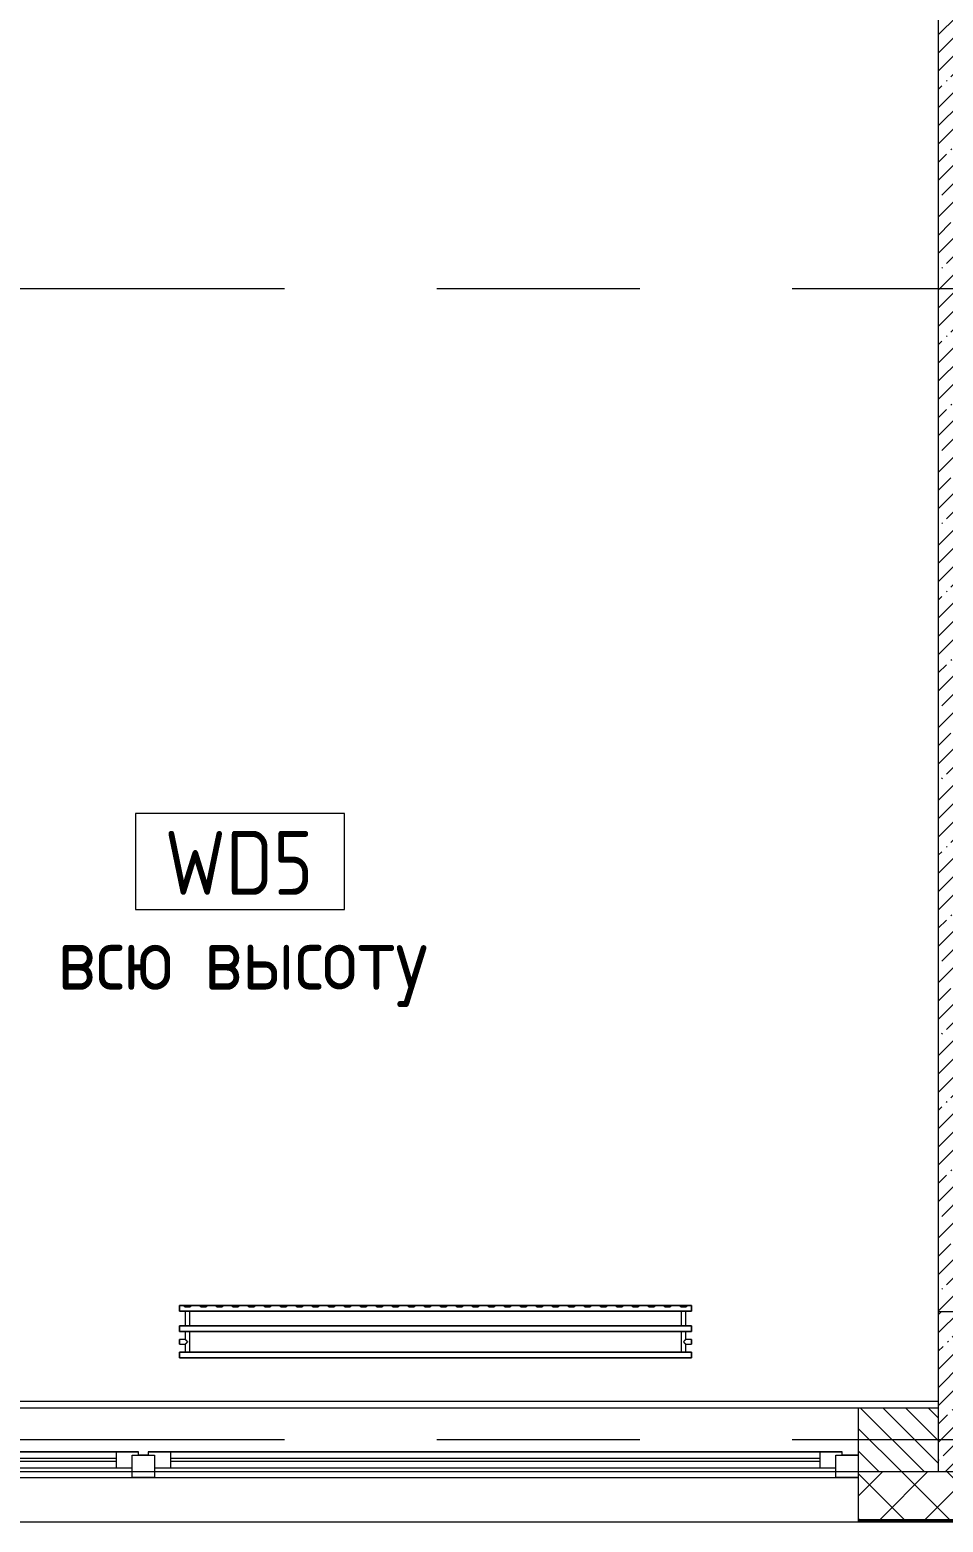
# Model space of a CAD drawing. Header units: millimetres. Extents: x 35143 to 244272, y -8553 to 29000.
# Drawn here: x 62571 to 65425, y -258 to 4409 of the extents above; entities that cross this region are included whole.
import ezdxf

# ---------------------------------------------------------------- set-up
doc = ezdxf.new("R2010")
doc.units = ezdxf.units.MM
doc.linetypes.add('Осевая', pattern=[3175, 635, -476.25, 1587.5, -476.25])
for name, color, linetype, lineweight in [('A-GLAZ', 7, 'Continuous', 9), ('A-WALL', 7, 'Continuous', 9), ('A-WALL-1', 7, 'Continuous', 13), ('A-WALL-IDEN', 7, 'Continuous', 9), ('I-WALL', 7, 'Continuous', 9), ('S-COLS', 7, 'Continuous', 9), ('Оси-2', 7, 'Осевая', 9)]:
    doc.layers.add(name, color=color, linetype=linetype, lineweight=lineweight)
doc.layers.add('M-EQPM-1', color=7, linetype='Continuous', lineweight=9, true_color=0xaaaaaa)
doc.styles.add('GOST Common_1', font='GOST_Common.ttf', dxfattribs={"width": 0.9, "height": 200})

# ---------------------------------------------------------------- blocks, each defined once
blk = doc.blocks.new('BSC_Колонна _Прямоугольная - 500х500-V10-План монтажа стен и перегородок 2 этажа в осях 12-23')
at = {"layer": 'S-COLS'}
h = blk.add_hatch(dxfattribs=at)
h.set_pattern_fill('FP_11', color=256, style=0, pattern_type=2)
h.set_pattern_definition([(45, (-65660, -150), (-57.02463, 57.02463), []), (45, (-65602.975, -150), (-57.02463, 57.02463), [100.806, -20.161, 3.353, -16.808])])
h.paths.add_polyline_path([(-250, -250), (250, -250), (250, 250), (-250, 250), (-250, 184.5)])
for p, q in [((250, 250), (-250, 250)), ((-250, 250), (-250, -250)), ((250, -250), (250, 250)), ((-250, -250), (250, -250))]:
    blk.add_line(p, q, dxfattribs=at)
blk = doc.blocks.new('120_Окно_СКБ_2Ст - 120_Окно_СКБ_2Ст 3100х2500 _мал_створка слева_-22446080-План монтажа стен и перегородок 2 этажа в осях 12-23')
at = {"layer": 'A-GLAZ'}
for p, q in [((-1550, -127), (-1550, -57)), ((-1550, -57), (-1480, -57)), ((1550, -57), (-1550, -57)), ((-1480, -57), (-1480, -127)), ((650, -87), (-1480, -87)), ((-1480, -87), (-1480, -127)), ((-1430, -137), (-1430, -87)), ((600, -137), (600, -87)), ((650, -127), (650, -57)), ((650, -57), (720, -57)), ((650, -127), (650, -87)), ((720, -57), (720, -127)), ((1480, -87), (720, -87)), ((720, -87), (720, -127)), ((770, -137), (770, -87)), ((1430, -137), (1430, -87)), ((1480, -127), (1480, -57)), ((1480, -57), (1550, -57)), ((1480, -127), (1480, -87)), ((1550, -57), (1550, -127)), ((-1480, -127), (-1550, -127)), ((-1550, -127), (-1500, -127)), ((-1480, -127), (-1500, -127)), ((-1500, -127), (-1500, -137)), ((-1500, -137), (670, -137)), ((670, -137), (-1500, -137)), ((-1430, -107), (600, -107)), ((600, -117), (-1430, -117)), ((720, -127), (650, -127)), ((670, -127), (650, -127)), ((670, -127), (700, -127)), ((670, -137), (670, -127)), ((720, -127), (700, -127)), ((700, -127), (700, -137)), ((700, -137), (1500, -137)), ((1500, -137), (700, -137)), ((770, -107), (1430, -107)), ((1430, -117), (770, -117)), ((1550, -127), (1480, -127)), ((1500, -127), (1480, -127)), ((1500, -127), (1550, -127)), ((1500, -137), (1500, -127))]:
    blk.add_line(p, q, dxfattribs=at)
blk = doc.blocks.new('radiator_prado_classic_z_tip_30_po exemplyaru - Classic Z Тип 30-500-V60-План монтажа стен и перегородок 2 этажа в осях 12-23')
at = {"layer": 'M-EQPM-1'}
for p, q in [((0, 228), (0, 210)), ((1600, 228), (0, 228)), ((0, 210), (0, 228)), ((0, 228), (12.5, 228)), ((0, 210), (1600, 210)), ((17.5, 210), (0, 210)), ((12.5, 228), (37.5, 228)), ((37.5, 228), (12.5, 228)), ((12.5, 228), (37.5, 228)), ((12.5, 228), (17.5, 223)), ((12.5, 228), (17.5, 223)), ((32.5, 223), (17.5, 223)), ((17.5, 223), (32.5, 223)), ((17.5, 210), (17.5, 164)), ((17.5, 210), (17.5, 164)), ((19.7, 210), (17.5, 210)), ((17.5, 210), (30.3, 210)), ((18.5, 210), (17.5, 210)), ((17.5, 210), (32.5, 210)), ((19.7, 210), (18.5, 210)), ((31.5, 210), (18.5, 210)), ((21.2, 210), (19.7, 210)), ((32.5, 210), (19.7, 210)), ((32.5, 210), (21.2, 210)), ((30.3, 210), (31.5, 210)), ((31.5, 210), (32.5, 210)), ((32.5, 223), (37.5, 228)), ((37.5, 228), (32.5, 223)), ((32.5, 164), (32.5, 210)), ((32.5, 164), (32.5, 210)), ((1567.5, 210), (32.5, 210)), ((37.5, 228), (62.5, 228)), ((62.5, 228), (87.5, 228)), ((87.5, 228), (62.5, 228)), ((62.5, 228), (87.5, 228)), ((62.5, 228), (67.5, 223)), ((62.5, 228), (67.5, 223)), ((82.5, 223), (67.5, 223)), ((67.5, 223), (82.5, 223)), ((82.5, 223), (87.5, 228)), ((87.5, 228), (82.5, 223)), ((87.5, 228), (112.5, 228)), ((112.5, 228), (137.5, 228)), ((137.5, 228), (112.5, 228)), ((112.5, 228), (137.5, 228)), ((112.5, 228), (117.5, 223)), ((112.5, 228), (117.5, 223)), ((132.5, 223), (117.5, 223)), ((117.5, 223), (132.5, 223)), ((132.5, 223), (137.5, 228)), ((137.5, 228), (132.5, 223)), ((137.5, 228), (162.5, 228)), ((162.5, 228), (187.5, 228)), ((187.5, 228), (162.5, 228)), ((162.5, 228), (187.5, 228)), ((162.5, 228), (167.5, 223)), ((162.5, 228), (167.5, 223)), ((182.5, 223), (167.5, 223)), ((167.5, 223), (182.5, 223)), ((182.5, 223), (187.5, 228)), ((187.5, 228), (182.5, 223)), ((187.5, 228), (212.5, 228)), ((212.5, 228), (237.5, 228)), ((237.5, 228), (212.5, 228)), ((212.5, 228), (237.5, 228)), ((212.5, 228), (217.5, 223)), ((212.5, 228), (217.5, 223)), ((232.5, 223), (217.5, 223)), ((217.5, 223), (232.5, 223)), ((232.5, 223), (237.5, 228)), ((237.5, 228), (232.5, 223)), ((237.5, 228), (262.5, 228)), ((262.5, 228), (287.5, 228)), ((287.5, 228), (262.5, 228)), ((262.5, 228), (287.5, 228)), ((262.5, 228), (267.5, 223)), ((262.5, 228), (267.5, 223)), ((282.5, 223), (267.5, 223)), ((267.5, 223), (282.5, 223)), ((282.5, 223), (287.5, 228)), ((287.5, 228), (282.5, 223)), ((287.5, 228), (312.5, 228)), ((312.5, 228), (337.5, 228)), ((337.5, 228), (312.5, 228)), ((312.5, 228), (337.5, 228)), ((312.5, 228), (317.5, 223)), ((312.5, 228), (317.5, 223)), ((332.5, 223), (317.5, 223)), ((317.5, 223), (332.5, 223)), ((332.5, 223), (337.5, 228)), ((337.5, 228), (332.5, 223)), ((337.5, 228), (362.5, 228)), ((362.5, 228), (387.5, 228)), ((387.5, 228), (362.5, 228)), ((362.5, 228), (387.5, 228)), ((362.5, 228), (367.5, 223)), ((362.5, 228), (367.5, 223)), ((382.5, 223), (367.5, 223)), ((367.5, 223), (382.5, 223)), ((382.5, 223), (387.5, 228)), ((387.5, 228), (382.5, 223)), ((387.5, 228), (412.5, 228)), ((412.5, 228), (437.5, 228)), ((437.5, 228), (412.5, 228)), ((412.5, 228), (437.5, 228)), ((412.5, 228), (417.5, 223)), ((412.5, 228), (417.5, 223)), ((432.5, 223), (417.5, 223)), ((417.5, 223), (432.5, 223)), ((432.5, 223), (437.5, 228)), ((437.5, 228), (432.5, 223)), ((437.5, 228), (462.5, 228)), ((462.5, 228), (487.5, 228)), ((487.5, 228), (462.5, 228)), ((462.5, 228), (487.5, 228)), ((462.5, 228), (467.5, 223)), ((462.5, 228), (467.5, 223)), ((482.5, 223), (467.5, 223)), ((467.5, 223), (482.5, 223)), ((482.5, 223), (487.5, 228)), ((487.5, 228), (482.5, 223)), ((487.5, 228), (512.5, 228)), ((512.5, 228), (537.5, 228)), ((537.5, 228), (512.5, 228)), ((512.5, 228), (537.5, 228)), ((512.5, 228), (517.5, 223)), ((512.5, 228), (517.5, 223)), ((532.5, 223), (517.5, 223)), ((517.5, 223), (532.5, 223)), ((532.5, 223), (537.5, 228)), ((537.5, 228), (532.5, 223)), ((537.5, 228), (562.5, 228)), ((562.5, 228), (587.5, 228)), ((587.5, 228), (562.5, 228)), ((562.5, 228), (587.5, 228)), ((562.5, 228), (567.5, 223)), ((562.5, 228), (567.5, 223)), ((582.5, 223), (567.5, 223)), ((567.5, 223), (582.5, 223)), ((582.5, 223), (587.5, 228)), ((587.5, 228), (582.5, 223)), ((587.5, 228), (612.5, 228)), ((612.5, 228), (637.5, 228)), ((637.5, 228), (612.5, 228)), ((612.5, 228), (637.5, 228)), ((612.5, 228), (617.5, 223)), ((612.5, 228), (617.5, 223)), ((632.5, 223), (617.5, 223)), ((617.5, 223), (632.5, 223)), ((632.5, 223), (637.5, 228)), ((637.5, 228), (632.5, 223)), ((637.5, 228), (662.5, 228)), ((662.5, 228), (687.5, 228)), ((687.5, 228), (662.5, 228)), ((662.5, 228), (687.5, 228)), ((662.5, 228), (667.5, 223)), ((662.5, 228), (667.5, 223)), ((682.5, 223), (667.5, 223)), ((667.5, 223), (682.5, 223)), ((682.5, 223), (687.5, 228)), ((687.5, 228), (682.5, 223)), ((687.5, 228), (712.5, 228)), ((712.5, 228), (737.5, 228)), ((737.5, 228), (712.5, 228)), ((712.5, 228), (737.5, 228)), ((712.5, 228), (717.5, 223)), ((712.5, 228), (717.5, 223)), ((732.5, 223), (717.5, 223)), ((717.5, 223), (732.5, 223)), ((732.5, 223), (737.5, 228)), ((737.5, 228), (732.5, 223)), ((737.5, 228), (762.5, 228)), ((762.5, 228), (787.5, 228)), ((787.5, 228), (762.5, 228)), ((762.5, 228), (787.5, 228)), ((762.5, 228), (767.5, 223)), ((762.5, 228), (767.5, 223)), ((782.5, 223), (767.5, 223)), ((767.5, 223), (782.5, 223)), ((782.5, 223), (787.5, 228)), ((787.5, 228), (782.5, 223)), ((787.5, 228), (812.5, 228)), ((812.5, 228), (837.5, 228)), ((837.5, 228), (812.5, 228)), ((812.5, 228), (837.5, 228)), ((812.5, 228), (817.5, 223)), ((812.5, 228), (817.5, 223)), ((832.5, 223), (817.5, 223)), ((817.5, 223), (832.5, 223)), ((832.5, 223), (837.5, 228)), ((837.5, 228), (832.5, 223)), ((837.5, 228), (862.5, 228)), ((862.5, 228), (887.5, 228)), ((887.5, 228), (862.5, 228)), ((862.5, 228), (887.5, 228)), ((862.5, 228), (867.5, 223)), ((862.5, 228), (867.5, 223)), ((882.5, 223), (867.5, 223)), ((867.5, 223), (882.5, 223)), ((882.5, 223), (887.5, 228)), ((887.5, 228), (882.5, 223)), ((887.5, 228), (912.5, 228)), ((912.5, 228), (937.5, 228)), ((937.5, 228), (912.5, 228)), ((912.5, 228), (937.5, 228)), ((912.5, 228), (917.5, 223)), ((912.5, 228), (917.5, 223)), ((932.5, 223), (917.5, 223)), ((917.5, 223), (932.5, 223)), ((932.5, 223), (937.5, 228)), ((937.5, 228), (932.5, 223)), ((937.5, 228), (962.5, 228)), ((962.5, 228), (987.5, 228)), ((987.5, 228), (962.5, 228)), ((962.5, 228), (987.5, 228)), ((962.5, 228), (967.5, 223)), ((962.5, 228), (967.5, 223)), ((982.5, 223), (967.5, 223)), ((967.5, 223), (982.5, 223)), ((982.5, 223), (987.5, 228)), ((987.5, 228), (982.5, 223)), ((987.5, 228), (1012.5, 228)), ((1012.5, 228), (1037.5, 228)), ((1037.5, 228), (1012.5, 228)), ((1012.5, 228), (1037.5, 228)), ((1012.5, 228), (1017.5, 223)), ((1012.5, 228), (1017.5, 223)), ((1032.5, 223), (1017.5, 223)), ((1017.5, 223), (1032.5, 223)), ((1032.5, 223), (1037.5, 228)), ((1037.5, 228), (1032.5, 223)), ((1037.5, 228), (1062.5, 228)), ((1062.5, 228), (1087.5, 228)), ((1087.5, 228), (1062.5, 228)), ((1062.5, 228), (1087.5, 228)), ((1062.5, 228), (1067.5, 223)), ((1062.5, 228), (1067.5, 223)), ((1082.5, 223), (1067.5, 223)), ((1067.5, 223), (1082.5, 223)), ((1082.5, 223), (1087.5, 228)), ((1087.5, 228), (1082.5, 223)), ((1087.5, 228), (1112.5, 228)), ((1112.5, 228), (1137.5, 228)), ((1137.5, 228), (1112.5, 228)), ((1112.5, 228), (1137.5, 228)), ((1112.5, 228), (1117.5, 223)), ((1112.5, 228), (1117.5, 223)), ((1132.5, 223), (1117.5, 223)), ((1117.5, 223), (1132.5, 223)), ((1132.5, 223), (1137.5, 228)), ((1137.5, 228), (1132.5, 223)), ((1137.5, 228), (1162.5, 228)), ((1162.5, 228), (1187.5, 228)), ((1187.5, 228), (1162.5, 228)), ((1162.5, 228), (1187.5, 228)), ((1162.5, 228), (1167.5, 223)), ((1162.5, 228), (1167.5, 223)), ((1182.5, 223), (1167.5, 223)), ((1167.5, 223), (1182.5, 223)), ((1182.5, 223), (1187.5, 228)), ((1187.5, 228), (1182.5, 223)), ((1187.5, 228), (1212.5, 228)), ((1212.5, 228), (1237.5, 228)), ((1237.5, 228), (1212.5, 228)), ((1212.5, 228), (1237.5, 228)), ((1212.5, 228), (1217.5, 223)), ((1212.5, 228), (1217.5, 223)), ((1232.5, 223), (1217.5, 223)), ((1217.5, 223), (1232.5, 223)), ((1232.5, 223), (1237.5, 228)), ((1237.5, 228), (1232.5, 223)), ((1237.5, 228), (1262.5, 228)), ((1262.5, 228), (1287.5, 228)), ((1287.5, 228), (1262.5, 228)), ((1262.5, 228), (1287.5, 228)), ((1262.5, 228), (1267.5, 223)), ((1262.5, 228), (1267.5, 223)), ((1282.5, 223), (1267.5, 223)), ((1267.5, 223), (1282.5, 223)), ((1282.5, 223), (1287.5, 228)), ((1287.5, 228), (1282.5, 223)), ((1287.5, 228), (1312.5, 228)), ((1312.5, 228), (1337.5, 228)), ((1337.5, 228), (1312.5, 228)), ((1312.5, 228), (1337.5, 228)), ((1312.5, 228), (1317.5, 223)), ((1312.5, 228), (1317.5, 223)), ((1332.5, 223), (1317.5, 223)), ((1317.5, 223), (1332.5, 223)), ((1332.5, 223), (1337.5, 228)), ((1337.5, 228), (1332.5, 223)), ((1337.5, 228), (1362.5, 228)), ((1362.5, 228), (1387.5, 228)), ((1387.5, 228), (1362.5, 228)), ((1362.5, 228), (1387.5, 228)), ((1362.5, 228), (1367.5, 223)), ((1362.5, 228), (1367.5, 223)), ((1382.5, 223), (1367.5, 223)), ((1367.5, 223), (1382.5, 223)), ((1382.5, 223), (1387.5, 228)), ((1387.5, 228), (1382.5, 223)), ((1387.5, 228), (1412.5, 228)), ((1412.5, 228), (1437.5, 228)), ((1437.5, 228), (1412.5, 228)), ((1412.5, 228), (1437.5, 228)), ((1412.5, 228), (1417.5, 223)), ((1412.5, 228), (1417.5, 223)), ((1432.5, 223), (1417.5, 223)), ((1417.5, 223), (1432.5, 223)), ((1432.5, 223), (1437.5, 228)), ((1437.5, 228), (1432.5, 223)), ((1437.5, 228), (1462.5, 228)), ((1462.5, 228), (1487.5, 228)), ((1487.5, 228), (1462.5, 228)), ((1462.5, 228), (1487.5, 228)), ((1462.5, 228), (1467.5, 223)), ((1462.5, 228), (1467.5, 223)), ((1482.5, 223), (1467.5, 223)), ((1467.5, 223), (1482.5, 223)), ((1482.5, 223), (1487.5, 228)), ((1487.5, 228), (1482.5, 223)), ((1488.6, 228), (1512.5, 228)), ((1512.5, 228), (1537.5, 228)), ((1537.5, 228), (1512.5, 228)), ((1512.5, 228), (1537.5, 228)), ((1512.5, 228), (1517.5, 223)), ((1512.5, 228), (1517.5, 223)), ((1532.5, 223), (1517.5, 223)), ((1517.5, 223), (1532.5, 223)), ((1532.5, 223), (1537.5, 228)), ((1537.5, 228), (1532.5, 223)), ((1537.5, 228), (1562.5, 228)), ((1562.5, 228), (1587.5, 228)), ((1587.5, 228), (1562.5, 228)), ((1562.5, 228), (1587.5, 228)), ((1562.5, 228), (1567.5, 223)), ((1562.5, 228), (1567.5, 223)), ((1582.5, 223), (1567.5, 223)), ((1567.5, 223), (1582.5, 223)), ((1567.5, 210), (1567.5, 164)), ((1567.5, 210), (1567.5, 164)), ((1582.5, 210), (1567.5, 210)), ((1567.5, 210), (1582.5, 210)), ((1582.5, 210), (1567.5, 210)), ((1567.5, 210), (1582.5, 210)), ((1581.5, 210), (1568.5, 210)), ((1582.5, 223), (1587.5, 228)), ((1587.5, 228), (1582.5, 223)), ((1582.5, 164), (1582.5, 210)), ((1582.5, 164), (1582.5, 210)), ((1600, 210), (1582.5, 210)), ((1587.5, 228), (1600, 228)), ((1600, 210), (1600, 228)), ((1600, 228), (1600, 210)), ((1600, 164), (0, 164)), ((0, 164), (0, 146)), ((0, 146), (0, 164)), ((0, 164), (17.5, 164)), ((0, 146), (1600, 146)), ((17.5, 146), (0, 146)), ((31.5, 164), (17.5, 164)), ((17.5, 164), (32.5, 164)), ((32.5, 164), (17.5, 164)), ((17.5, 164), (32.5, 164)), ((17.5, 146), (17.5, 121.5)), ((17.5, 146), (17.5, 121.5)), ((17.5, 146), (32.5, 146)), ((30.3, 146), (17.5, 146)), ((17.5, 146), (17.8, 146)), ((32.5, 146), (17.5, 146)), ((17.8, 146), (32.5, 146)), ((18.5, 164), (31.5, 164)), ((31.5, 146), (18.5, 146)), ((32.2, 146), (30.3, 146)), ((32.5, 164), (31.5, 164)), ((32.5, 146), (32.2, 146)), ((32.5, 164), (1567.5, 164)), ((32.5, 82), (32.5, 146)), ((32.5, 82), (32.5, 146)), ((1567.5, 146), (32.5, 146)), ((1582.5, 164), (1567.5, 164)), ((1567.5, 164), (1582.5, 164)), ((1582.5, 164), (1567.5, 164)), ((1567.5, 164), (1582.5, 164)), ((1567.5, 146), (1567.5, 82)), ((1567.5, 146), (1567.5, 82)), ((1567.5, 146), (1582.5, 146)), ((1582.5, 146), (1567.5, 146)), ((1567.5, 146), (1578.7, 146)), ((1576.9, 146), (1567.5, 146)), ((1568.5, 164), (1581.5, 164)), ((1581.5, 146), (1568.5, 146)), ((1582.5, 146), (1576.9, 146)), ((1578.7, 146), (1580.3, 146)), ((1580.3, 146), (1582.5, 146)), ((1582.5, 164), (1600, 164)), ((1582.5, 121.5), (1582.5, 146)), ((1582.5, 121.5), (1582.5, 146)), ((1600, 146), (1582.5, 146)), ((1600, 146), (1600, 164)), ((1600, 164), (1600, 146)), ((17.5, 121.5), (0, 121.5)), ((17.5, 121.5), (0, 121.5)), ((0, 121.5), (0, 121.2)), ((0, 106.5), (0, 121.5)), ((0, 121.2), (0, 106.8)), ((0, 121.2), (0, 120.5)), ((0, 120.5), (0, 121.2)), ((0, 121.2), (0, 121.2)), ((0, 120.5), (0, 119.3)), ((0, 119.3), (0, 120.5)), ((0, 119.3), (0, 117.8)), ((0, 117.8), (0, 119.3)), ((0, 117.8), (0, 115.9)), ((0, 115.9), (0, 117.8)), ((0, 115.9), (0, 114)), ((0, 114), (0, 115.9)), ((0, 114), (0, 112.1)), ((0, 112.1), (0, 114)), ((0, 112.1), (0, 110.2)), ((0, 110.2), (0, 112.1)), ((0, 110.2), (0, 108.7)), ((0, 108.7), (0, 110.2)), ((0, 108.7), (0, 106.8)), ((0, 106.8), (0, 108.7)), ((0, 106.8), (0, 106.5)), ((0, 106.8), (0, 106.8)), ((0, 106.5), (17.5, 106.5)), ((0, 106.5), (17.5, 106.5)), ((17.5, 106.5), (17.5, 82)), ((17.5, 106.5), (17.5, 82)), ((1600, 121.5), (1582.5, 121.5)), ((1600, 121.5), (1582.5, 121.5)), ((1582.5, 82), (1582.5, 106.5)), ((1582.5, 106.5), (1600, 106.5)), ((1582.5, 82), (1582.5, 106.5)), ((1582.5, 106.5), (1600, 106.5)), ((1600, 121.5), (1600, 106.5)), ((1600, 121.2), (1600, 121.5)), ((1600, 121.5), (1600, 121.2)), ((1600, 121.2), (1600, 121.5)), ((1600, 106.8), (1600, 121.2)), ((1600, 121.2), (1600, 106.8)), ((1600, 106.8), (1600, 121.2)), ((1600, 106.5), (1600, 106.8)), ((1600, 106.8), (1600, 106.5)), ((1600, 106.5), (1600, 106.8)), ((1600, 82), (0, 82)), ((0, 82), (0, 64)), ((0, 64), (0, 82)), ((0, 82), (17.5, 82)), ((1600, 64), (0, 64)), ((0, 64), (1600, 64)), ((32.5, 82), (17.5, 82)), ((17.5, 82), (32.5, 82)), ((26.9, 82), (17.5, 82)), ((17.5, 82), (32.5, 82)), ((18.5, 82), (31.5, 82)), ((28.8, 82), (26.9, 82)), ((32.2, 82), (28.8, 82)), ((32.5, 82), (32.2, 82)), ((32.5, 82), (1567.5, 82)), ((1582.5, 82), (1567.5, 82)), ((1567.5, 82), (1582.5, 82)), ((1582.5, 82), (1567.5, 82)), ((1567.5, 82), (1567.8, 82)), ((1567.8, 82), (1568.5, 82)), ((1568.5, 82), (1571.2, 82)), ((1568.5, 82), (1581.5, 82)), ((1571.2, 82), (1582.5, 82)), ((1582.5, 82), (1600, 82)), ((1600, 64), (1600, 82)), ((1600, 82), (1600, 64))]:
    blk.add_line(p, q, dxfattribs=at)
for points, knots in [([(17.8, 121.2), (17.7, 121.3), (17.7, 121.3), (17.5, 121.5), (17.5, 121.5), (17.5, 121.5)], [0.8571429, 0.8571429, 0.8571429, 0.8571429, 0.8928571, 0.9285714, 1, 1, 1, 1]), ([(17.5, 121.5), (17.5, 121.5), (17.5, 121.5), (17.7, 121.3), (17.7, 121.3), (17.8, 121.2)], [0, 0, 0, 0, 0.0714286, 0.1071429, 0.1428571, 0.1428571, 0.1428571, 0.1428571]), ([(17.5, 121.5), (17.5, 121.5), (17.5, 121.5), (17.7, 121.3), (17.7, 121.3), (17.8, 121.2)], [0, 0, 0, 0, 0.0714286, 0.1071429, 0.1428571, 0.1428571, 0.1428571, 0.1428571]), ([(25, 114), (24.5, 114.5), (23.6, 115.4), (22.4, 116.6), (21.6, 117.4), (21.1, 117.9), (20.8, 118.2), (20.5, 118.5), (20.2, 118.8), (19.8, 119.1), (19.6, 119.4), (19.3, 119.7), (19, 120), (18.7, 120.3), (18.5, 120.5), (18.3, 120.7), (18.1, 120.9), (17.9, 121.1), (17.8, 121.2), (17.7, 121.3), (17.5, 121.5), (17.5, 121.5), (17.5, 121.5)], [0, 0, 0, 0, 0.142857, 0.285714, 0.357143, 0.392857, 0.428571, 0.464286, 0.5, 0.535714, 0.571429, 0.607143, 0.642857, 0.678571, 0.714286, 0.75, 0.785714, 0.821429, 0.857143, 0.892857, 0.928571, 1, 1, 1, 1]), ([(17.5, 106.5), (17.5, 106.5), (17.5, 106.5), (17.7, 106.7), (17.8, 106.8), (17.9, 106.9), (18.1, 107.1), (18.3, 107.3), (18.5, 107.5), (18.7, 107.7), (19, 108), (19.3, 108.3), (19.6, 108.6), (19.8, 108.9), (20.3, 109.3), (20.7, 109.7), (21.1, 110.1), (21.6, 110.6), (22.4, 111.4), (23.6, 112.6), (24.5, 113.5), (25, 114)], [0, 0, 0, 0, 0.071429, 0.107143, 0.142857, 0.178571, 0.214286, 0.25, 0.285714, 0.321429, 0.357143, 0.392857, 0.428571, 0.464286, 0.5, 0.571429, 0.607143, 0.642857, 0.714286, 0.857143, 1, 1, 1, 1]), ([(17.5, 106.5), (17.5, 106.5), (17.5, 106.5), (17.7, 106.7), (17.7, 106.7), (17.8, 106.8)], [0, 0, 0, 0, 0.0714286, 0.1071429, 0.1428571, 0.1428571, 0.1428571, 0.1428571]), ([(17.8, 106.8), (17.7, 106.7), (17.7, 106.7), (17.5, 106.5), (17.5, 106.5), (17.5, 106.5)], [0.8571429, 0.8571429, 0.8571429, 0.8571429, 0.8928571, 0.9285714, 1, 1, 1, 1]), ([(17.8, 106.8), (17.7, 106.7), (17.7, 106.7), (17.5, 106.5), (17.5, 106.5), (17.5, 106.5)], [0.8571429, 0.8571429, 0.8571429, 0.8571429, 0.8928571, 0.9285714, 1, 1, 1, 1]), ([(17.8, 121.2), (17.8, 121.2), (17.9, 121.1), (18.1, 120.9), (18.3, 120.7), (18.5, 120.5), (18.7, 120.3), (19, 120), (19.3, 119.7), (19.6, 119.4), (19.8, 119.1), (20.3, 118.7), (20.7, 118.3), (21.1, 117.9), (21.6, 117.4), (22.4, 116.6), (23.1, 115.9), (23.6, 115.4)], [0.1428571, 0.1428571, 0.1428571, 0.1428571, 0.1785714, 0.2142857, 0.25, 0.2857143, 0.3214286, 0.3571429, 0.3928571, 0.4285714, 0.4642857, 0.5, 0.5714286, 0.6071429, 0.6428571, 0.7142857, 0.8571429, 0.8571429, 0.8571429, 0.8571429]), ([(17.8, 106.8), (17.8, 106.8), (17.9, 106.9), (18.1, 107.1), (18.3, 107.3), (18.5, 107.5), (18.7, 107.7), (19, 108), (19.3, 108.3), (19.6, 108.6), (19.9, 108.8), (20.3, 109.3), (20.6, 109.6), (20.8, 109.8)], [0.1428571, 0.1428571, 0.1428571, 0.1428571, 0.1785714, 0.2142857, 0.25, 0.2857143, 0.3214286, 0.3571429, 0.3928571, 0.4285714, 0.4642857, 0.5, 0.5714286, 0.5714286, 0.5714286, 0.5714286]), ([(19.6, 119.4), (19.7, 119.3), (19.9, 119.2), (20.3, 118.7), (20.6, 118.4), (20.8, 118.2)], [0.4285714, 0.4285714, 0.4285714, 0.4285714, 0.4642857, 0.5, 0.5714286, 0.5714286, 0.5714286, 0.5714286]), ([(22.1, 116.9), (21.9, 117.1), (21.6, 117.4), (21.1, 117.9), (20.9, 118.1), (20.8, 118.2)], [0.2857143, 0.2857143, 0.2857143, 0.2857143, 0.3571429, 0.3928571, 0.4285714, 0.4285714, 0.4285714, 0.4285714]), ([(20.8, 118.2), (20.9, 118.1), (21.1, 117.9), (21.6, 117.4), (21.9, 117.1), (22.1, 116.9)], [0.5714286, 0.5714286, 0.5714286, 0.5714286, 0.6071429, 0.6428571, 0.7142857, 0.7142857, 0.7142857, 0.7142857]), ([(20.8, 109.8), (20.9, 109.9), (21.1, 110.1), (21.6, 110.6), (21.9, 110.9), (22.1, 111.1)], [0.5714286, 0.5714286, 0.5714286, 0.5714286, 0.6071429, 0.6428571, 0.7142857, 0.7142857, 0.7142857, 0.7142857]), ([(22.1, 111.1), (21.9, 110.9), (21.6, 110.6), (21.1, 110.1), (20.9, 109.9), (20.8, 109.8)], [0.2857143, 0.2857143, 0.2857143, 0.2857143, 0.3571429, 0.3928571, 0.4285714, 0.4285714, 0.4285714, 0.4285714]), ([(22.1, 111.1), (21.9, 110.9), (21.6, 110.6), (21.1, 110.1), (20.9, 109.9), (20.8, 109.8)], [0.2857143, 0.2857143, 0.2857143, 0.2857143, 0.3571429, 0.3928571, 0.4285714, 0.4285714, 0.4285714, 0.4285714]), ([(1575, 114), (1575.5, 114.5), (1576.4, 115.4), (1577.6, 116.6), (1578.4, 117.4), (1578.9, 117.9), (1579.2, 118.2), (1579.5, 118.5), (1579.8, 118.8), (1580.1, 119.2), (1580.4, 119.4), (1580.7, 119.7), (1581, 120), (1581.3, 120.3), (1581.5, 120.5), (1581.7, 120.7), (1581.9, 120.9), (1582.1, 121.1), (1582.2, 121.2), (1582.3, 121.3), (1582.5, 121.5), (1582.5, 121.5), (1582.5, 121.5)], [0, 0, 0, 0, 0.142857, 0.285714, 0.357143, 0.392857, 0.428571, 0.464286, 0.5, 0.535714, 0.571429, 0.607143, 0.642857, 0.678571, 0.714286, 0.75, 0.785714, 0.821429, 0.857143, 0.892857, 0.928571, 1, 1, 1, 1]), ([(1582.5, 106.5), (1582.5, 106.5), (1582.5, 106.5), (1582.3, 106.7), (1582.2, 106.8), (1582.1, 106.9), (1581.9, 107.1), (1581.7, 107.3), (1581.5, 107.5), (1581.3, 107.7), (1581, 108), (1580.7, 108.3), (1580.4, 108.6), (1580.1, 108.8), (1579.7, 109.3), (1579.3, 109.7), (1578.9, 110.1), (1578.4, 110.6), (1577.6, 111.4), (1576.4, 112.6), (1575.5, 113.5), (1575, 114)], [0, 0, 0, 0, 0.071429, 0.107143, 0.142857, 0.178571, 0.214286, 0.25, 0.285714, 0.321429, 0.357143, 0.392857, 0.428571, 0.464286, 0.5, 0.571429, 0.607143, 0.642857, 0.714286, 0.857143, 1, 1, 1, 1]), ([(1582.2, 121.2), (1582.2, 121.2), (1582.1, 121.1), (1581.9, 120.9), (1581.7, 120.7), (1581.5, 120.5), (1581.3, 120.3), (1581, 120), (1580.7, 119.7), (1580.4, 119.4), (1580.1, 119.2), (1579.7, 118.7), (1579.3, 118.3), (1578.9, 117.9), (1578.4, 117.4), (1577.6, 116.6), (1576.9, 115.9), (1576.4, 115.4)], [0.1428571, 0.1428571, 0.1428571, 0.1428571, 0.1785714, 0.2142857, 0.25, 0.2857143, 0.3214286, 0.3571429, 0.3928571, 0.4285714, 0.4642857, 0.5, 0.5714286, 0.6071429, 0.6428571, 0.7142857, 0.8571429, 0.8571429, 0.8571429, 0.8571429]), ([(1582.2, 121.2), (1582.2, 121.2), (1582.1, 121.1), (1581.9, 120.9), (1581.7, 120.7), (1581.5, 120.5), (1581.3, 120.3), (1581, 120), (1580.7, 119.7), (1580.4, 119.4), (1580.1, 119.2), (1579.7, 118.7), (1579.3, 118.3), (1578.9, 117.9), (1578.4, 117.4), (1577.6, 116.6), (1576.9, 115.9), (1576.4, 115.4)], [0.1428571, 0.1428571, 0.1428571, 0.1428571, 0.1785714, 0.2142857, 0.25, 0.2857143, 0.3214286, 0.3571429, 0.3928571, 0.4285714, 0.4642857, 0.5, 0.5714286, 0.6071429, 0.6428571, 0.7142857, 0.8571429, 0.8571429, 0.8571429, 0.8571429]), ([(1577.9, 116.9), (1578.1, 117.1), (1578.4, 117.4), (1578.9, 117.9), (1579.1, 118.1), (1579.2, 118.2)], [0.2857143, 0.2857143, 0.2857143, 0.2857143, 0.3571429, 0.3928571, 0.4285714, 0.4285714, 0.4285714, 0.4285714]), ([(1577.9, 111.1), (1578.1, 110.9), (1578.4, 110.6), (1578.9, 110.1), (1579.2, 109.8), (1579.5, 109.5), (1579.8, 109.2), (1580.1, 108.8), (1580.4, 108.6), (1580.7, 108.3), (1581, 108), (1581.3, 107.7), (1581.5, 107.5), (1581.7, 107.3), (1581.9, 107.1), (1582.1, 106.9), (1582.2, 106.8), (1582.2, 106.8)], [0.2857143, 0.2857143, 0.2857143, 0.2857143, 0.3571429, 0.3928571, 0.4285714, 0.4642857, 0.5, 0.5357143, 0.5714286, 0.6071429, 0.6428571, 0.6785714, 0.7142857, 0.75, 0.7857143, 0.8214286, 0.8571429, 0.8571429, 0.8571429, 0.8571429]), ([(1577.9, 111.1), (1578.1, 110.9), (1578.4, 110.6), (1578.9, 110.1), (1579.2, 109.8), (1579.5, 109.5), (1579.8, 109.2), (1580.1, 108.8), (1580.4, 108.6), (1580.7, 108.3), (1581, 108), (1581.3, 107.7), (1581.5, 107.5), (1581.7, 107.3), (1581.9, 107.1), (1582.1, 106.9), (1582.2, 106.8), (1582.2, 106.8)], [0.2857143, 0.2857143, 0.2857143, 0.2857143, 0.3571429, 0.3928571, 0.4285714, 0.4642857, 0.5, 0.5357143, 0.5714286, 0.6071429, 0.6428571, 0.6785714, 0.7142857, 0.75, 0.7857143, 0.8214286, 0.8571429, 0.8571429, 0.8571429, 0.8571429]), ([(1579.2, 109.8), (1579.1, 109.9), (1578.9, 110.1), (1578.4, 110.6), (1578.1, 110.9), (1577.9, 111.1)], [0.5714286, 0.5714286, 0.5714286, 0.5714286, 0.6071429, 0.6428571, 0.7142857, 0.7142857, 0.7142857, 0.7142857]), ([(1580.4, 108.6), (1580.3, 108.7), (1580.1, 108.8), (1579.7, 109.3), (1579.4, 109.6), (1579.2, 109.8)], [0.4285714, 0.4285714, 0.4285714, 0.4285714, 0.4642857, 0.5, 0.5714286, 0.5714286, 0.5714286, 0.5714286]), ([(1582.5, 121.5), (1582.5, 121.5), (1582.5, 121.5), (1582.3, 121.3), (1582.3, 121.3), (1582.2, 121.2)], [0, 0, 0, 0, 0.0714286, 0.1071429, 0.1428571, 0.1428571, 0.1428571, 0.1428571]), ([(1582.5, 121.5), (1582.5, 121.5), (1582.5, 121.5), (1582.3, 121.3), (1582.3, 121.3), (1582.2, 121.2)], [0, 0, 0, 0, 0.0714286, 0.1071429, 0.1428571, 0.1428571, 0.1428571, 0.1428571]), ([(1582.2, 121.2), (1582.3, 121.3), (1582.3, 121.3), (1582.5, 121.5), (1582.5, 121.5), (1582.5, 121.5)], [0.8571429, 0.8571429, 0.8571429, 0.8571429, 0.8928571, 0.9285714, 1, 1, 1, 1]), ([(1582.2, 106.8), (1582.3, 106.7), (1582.3, 106.7), (1582.5, 106.5), (1582.5, 106.5), (1582.5, 106.5)], [0.8571429, 0.8571429, 0.8571429, 0.8571429, 0.8928571, 0.9285714, 1, 1, 1, 1]), ([(1582.2, 106.8), (1582.3, 106.7), (1582.3, 106.7), (1582.5, 106.5), (1582.5, 106.5), (1582.5, 106.5)], [0.8571429, 0.8571429, 0.8571429, 0.8571429, 0.8928571, 0.9285714, 1, 1, 1, 1]), ([(1582.5, 106.5), (1582.5, 106.5), (1582.5, 106.5), (1582.3, 106.7), (1582.3, 106.7), (1582.2, 106.8)], [0, 0, 0, 0, 0.0714286, 0.1071429, 0.1428571, 0.1428571, 0.1428571, 0.1428571])]:
    blk.add_open_spline(points, degree=3, knots=knots, dxfattribs=at)
for points in [[(20.8, 118.2), (20.7, 118.3), (20.5, 118.5), (20.2, 118.8), (19.9, 119.2), (19.6, 119.4), (19.3, 119.7), (19, 120), (18.7, 120.3), (18.5, 120.5), (18.3, 120.7), (18.1, 120.9), (17.9, 121.1), (17.8, 121.2), (17.8, 121.2)], [(17.8, 121.2), (17.8, 121.2), (17.9, 121.1), (18.1, 120.9), (18.3, 120.7), (18.5, 120.5), (18.7, 120.3), (19, 120), (19.3, 119.7), (19.5, 119.5), (19.6, 119.4)], [(20.8, 109.8), (20.7, 109.7), (20.5, 109.5), (20.2, 109.2), (19.9, 108.8), (19.6, 108.6), (19.3, 108.3), (19, 108), (18.7, 107.7), (18.5, 107.5), (18.3, 107.3), (18.1, 107.1), (17.9, 106.9), (17.8, 106.8), (17.8, 106.8)], [(20.8, 109.8), (20.7, 109.7), (20.5, 109.5), (20.2, 109.2), (19.8, 108.9), (19.6, 108.6), (19.3, 108.3), (19, 108), (18.7, 107.7), (18.5, 107.5), (18.3, 107.3), (18.1, 107.1), (17.9, 106.9), (17.8, 106.8), (17.8, 106.8)], [(23.6, 115.4), (23.1, 115.9), (22.6, 116.4), (22.1, 116.9)], [(22.1, 116.9), (22.6, 116.4), (23.1, 115.9), (23.6, 115.4)], [(25, 114), (24.5, 113.5), (23.6, 112.6), (22.6, 111.6), (22.1, 111.1)], [(22.1, 111.1), (22.6, 111.6), (23.1, 112.1), (23.6, 112.6)], [(23.6, 112.6), (23.1, 112.1), (22.6, 111.6), (22.1, 111.1)], [(25, 114), (24.5, 114.5), (24, 115), (23.6, 115.4)], [(23.6, 115.4), (24, 115), (24.5, 114.5), (25, 114)], [(23.6, 115.4), (24, 115), (24.5, 114.5), (25, 114)], [(23.6, 112.6), (24, 113), (24.5, 113.5), (25, 114)], [(25, 114), (24.5, 113.5), (24, 113), (23.6, 112.6)], [(1576.4, 115.4), (1576, 115), (1575.5, 114.5), (1575, 114)], [(1576.4, 115.4), (1576, 115), (1575.5, 114.5), (1575, 114)], [(1575, 114), (1575.5, 114.5), (1576, 115), (1576.4, 115.4)], [(1575, 114), (1575.5, 113.5), (1576.4, 112.6), (1577.4, 111.6), (1577.9, 111.1)], [(1575, 114), (1575.5, 113.5), (1576.4, 112.6), (1577.4, 111.6), (1577.9, 111.1)], [(1577.9, 111.1), (1577.4, 111.6), (1576.4, 112.6), (1575.5, 113.5), (1575, 114)], [(1576.4, 115.4), (1576.9, 115.9), (1577.4, 116.4), (1577.9, 116.9)], [(1579.2, 118.2), (1579.3, 118.3), (1579.5, 118.5), (1579.8, 118.8), (1580.1, 119.2), (1580.3, 119.3), (1580.4, 119.4)], [(1580.4, 119.4), (1580.5, 119.5), (1580.7, 119.7), (1581, 120), (1581.3, 120.3), (1581.5, 120.5), (1581.7, 120.7), (1581.9, 120.9), (1582.1, 121.1), (1582.2, 121.2), (1582.2, 121.2)], [(1582.2, 106.8), (1582.2, 106.8), (1582.1, 106.9), (1581.9, 107.1), (1581.7, 107.3), (1581.5, 107.5), (1581.3, 107.7), (1581, 108), (1580.7, 108.3), (1580.5, 108.5), (1580.4, 108.6)]]:
    blk.add_open_spline(points, degree=3, dxfattribs=at)
blk = doc.blocks.new('М_стена2 - Типоразмер-30678229-План монтажа стен и перегородок 2 этажа в осях 12-23')
at = {"layer": 'A-WALL-IDEN'}
for p, q in [((3.258, 1.523), (-3.273, 1.523)), ((-3.273, 1.523), (-3.273, -1.477)), ((3.258, -1.477), (3.258, 1.523)), ((-3.273, -1.477), (3.258, -1.477))]:
    blk.add_line(p, q, dxfattribs=at)

msp = doc.modelspace()

# ---------------------------------------------------------------- hatches: boundary and pattern name
at = {"layer": 'A-WALL'}
h = msp.add_hatch(dxfattribs=at)
h.set_pattern_fill('FP_20', color=256, style=0, pattern_type=2)
h.set_pattern_definition([(135, (0, 0), (-35.35534, -35.35534), [])])
h.paths.add_polyline_path([(65160, -100), (65410, -100), (65410, 100), (65160, 100), (65160, 45)])
h.paths.add_polyline_path([(61978.9, -100), (62060, -100), (62060, 100), (61410, 100), (61410, -100), (61614.8, -100)])
h = msp.add_hatch(dxfattribs=at)
h.set_pattern_fill('FP_21', color=256, style=0, pattern_type=2)
h.set_pattern_definition([(45, (0, 0), (-70.71068, 70.71068), []), (135, (0, 0), (-70.71068, -70.71068), [])])
h.paths.add_polyline_path([(75700, -250), (75700, -100), (71560, -100), (71560, -250), (75449.1, -250)])
h.paths.add_polyline_path([(70660, -250), (70660, -100), (67060, -100), (67060, -250), (70352.2, -250)])
h.paths.add_polyline_path([(65983.5, -250), (66160, -250), (66160, -100), (65160, -100), (65160, -250), (65910, -250)])
h.paths.add_polyline_path([(61614.8, -250), (62060, -250), (62060, -100), (60910, -100), (60910, -250)])
h.paths.add_polyline_path([(58810, -250), (58810, -100), (58060, -100), (58060, -250), (58702.3, -250)])
h.paths.add_polyline_path([(57160, -250), (57160, -100), (56410, -100), (56410, -250), (56910, -250)])
h.paths.add_polyline_path([(52877.4, -250), (53310, -250), (53310, -100), (51910, -100), (51910, -250), (52149.3, -250)])
h.paths.add_polyline_path([(47410, -250), (48810, -250), (48810, -100), (47410, -100)])
h.paths.add_polyline_path([(43411.8, -250), (44036.3, -250), (44036.3, -100), (42660, -100), (42660, -250), (42683.7, -250)])
h.paths.add_polyline_path([(45310, -250), (45310, -100), (44936.3, -100), (44936.3, -250)])
h.paths.add_polyline_path([(39043.1, -250), (39560, -250), (39560, -100), (38742.7, -100), (38742.7, -250)])
at = {"layer": 'I-WALL'}
h = msp.add_hatch(dxfattribs=at)
h.set_pattern_fill('FP_17', color=256, style=0, pattern_type=2)
h.set_pattern_definition([(45, (0, 0), (-57.02463, 57.02463), []), (45, (57.025, 0), (-57.02463, 57.02463), [100.806, -20.161, 3.353, -16.808])])
h.paths.add_polyline_path([(65410, 400), (65630, 400), (65630, 7400), (65410, 7400), (65410, 1492.5)])

# ---------------------------------------------------------------- linework, layer by layer
at = {"layer": 'A-WALL'}
for p, q in [((61410, 100), (65410, 100)), ((65160, 100), (65160, -258)), ((62060, -100), (65410, -100)), ((66160, -258), (58060, -258))]:
    msp.add_line(p, q, dxfattribs=at)
at = {"layer": 'A-WALL-1'}
for p, q in [((65160, -100), (65410, -100)), ((65160, -250), (66160, -250)), ((65160, -253), (66160, -253))]:
    msp.add_line(p, q, dxfattribs=at)
at = {"layer": 'I-WALL'}
for p, q in [((65410, 7070), (65410, 400)), ((61690, 120), (65410, 120))]:
    msp.add_line(p, q, dxfattribs=at)
at = {"layer": 'Оси-2'}
for p, q in [((38442.5, 3600), (82250, 3600)), ((38442.5, 0), (82250, 0))]:
    msp.add_line(p, q, dxfattribs=at)

# ---------------------------------------------------------------- block references
at = {"layer": 'A-GLAZ', "rotation": 180}
msp.add_blockref('120_Окно_СКБ_2Ст - 120_Окно_СКБ_2Ст 3100х2500 _мал_створка слева_-22446080-План монтажа стен и перегородок 2 этажа в осях 12-23', (63610, -175), dxfattribs=at)
at = {"layer": 'A-WALL-IDEN', "xscale": 99.99999999999993, "yscale": 99.99999999999993, "zscale": 99.99999999999993}
msp.add_blockref('М_стена2 - Типоразмер-30678229-План монтажа стен и перегородок 2 этажа в осях 12-23', (63228.4, 1806), dxfattribs=at)
at = {"layer": 'M-EQPM-1'}
msp.add_blockref('radiator_prado_classic_z_tip_30_po exemplyaru - Classic Z Тип 30-500-V60-План монтажа стен и перегородок 2 этажа в осях 12-23', (63038.7, 192), dxfattribs=at)
at = {"layer": 'S-COLS'}
msp.add_blockref('BSC_Колонна _Прямоугольная - 500х500-V10-План монтажа стен и перегородок 2 этажа в осях 12-23', (65660, 150), dxfattribs=at)

# ---------------------------------------------------------------- texts
at = {"layer": 'A-WALL-IDEN', "char_height": 200, "attachment_point": 1, "style": 'GOST Common_1'}
for s, insert, width in [('WD5', (62992, 1904), 584.43), ('\\fGOST Common|b0|i0|c204|p34|;\\W.9; ', (62590.9, 1607.1), 79.367), ('\\fGOST Common|b0|i0|c204|p34|;\\W.9; ', (63049.3, 1607.1), 79.367), ('всю', (62656.4, 1607.1), 476.202), ('высоту', (63114.8, 1607.1), 981.265)]:
    msp.add_mtext(s, dxfattribs=dict(at, insert=insert, width=width))

doc.saveas('drawing.dxf')
